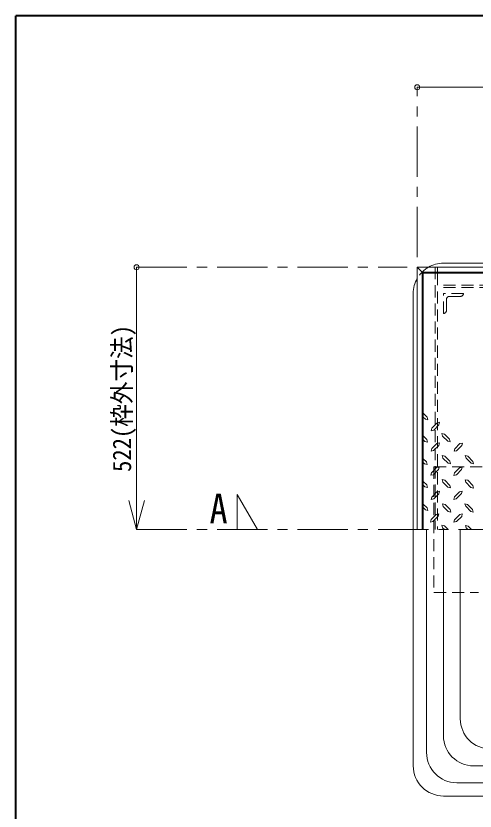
# Model space of a CAD drawing. Units: millimetres at full size, sheet at 1:10; details may follow other scales. Extents: x -2093 to 1957, y -1401 to 1409.
# Drawn here: x -2093 to -1636, y 618 to 1409 of the extents above; entities that cross this region are included whole.
import ezdxf
from ezdxf.enums import TextEntityAlignment as Align

# ---------------------------------------------------------------- set-up
doc = ezdxf.new("R2010")
doc.units = ezdxf.units.MM
doc.header["$LTSCALE"] = 10
doc.header["$PDMODE"] = 32
doc.header["$PDSIZE"] = 5
doc.linetypes.add('CHAIN1', pattern=[8, 5, -1, 1, -1])
doc.linetypes.add('DASHED1', pattern=[1.8, 1.2, -0.6])
doc.layers.add('0-0_ﾚｲﾔ1', color=4, linetype='Continuous', lineweight=9)
doc.styles.add('ＭＳ ゴシック', font='')
doc.styles.get('ＭＳ ゴシック').set_extended_font_data('MS Gothic')

msp = doc.modelspace()

# ---------------------------------------------------------------- linework, layer by layer
at = {"layer": '0-0_ﾚｲﾔ1', "color": 1, "lineweight": 40}
for p in [(-2092.76, -1400.68), (1957.24, 1409.32)]:
    msp.add_line(p, (-2092.76, 1409.32), dxfattribs=at)
at = {"layer": '0-0_ﾚｲﾔ1', "linetype": 'CHAIN1'}
for p, q in [((-1693.76, 1169.32), (-1693.76, 1338.32)), ((-1972.76, 1159.32), (-1703.76, 1159.32)), ((-1972.76, 898.32), (-467.76, 898.32))]:
    msp.add_line(p, q, dxfattribs=at)
at = {"layer": '0-0_ﾚｲﾔ1'}
for p, q in [((-771.76, 1338.32), (-1693.76, 1338.32)), ((-797.76, 1163.32), (-1667.76, 1163.32)), ((-1972.76, 898.32), (-1972.76, 1159.32)), ((-1697.76, 898.32), (-1697.76, 1133.32)), ((-1683.86, 1010.18), (-1687.76, 1014.23)), ((-1685.71, 1008.25), (-1687.76, 1010.3)), ((-1685.71, 1008.25), (-1683.14, 1007.61)), ((-1683.86, 1010.18), (-1683.14, 1007.61)), ((-1674.3, 1004.31), (-1671.73, 1005.04)), ((-1672.37, 1002.46), (-1671.73, 1005.04)), ((-1674.3, 1004.31), (-1679.28, 999.25)), ((-1672.37, 1002.46), (-1677.43, 997.4)), ((-1684.26, 987.92), (-1687.76, 991.56)), ((-1669.32, 993.95), (-1666.75, 993.22)), ((-1668.59, 991.38), (-1669.32, 993.95)), ((-1663.53, 986.31), (-1668.59, 991.38)), ((-1661.68, 988.24), (-1666.75, 993.22)), ((-1686.11, 985.99), (-1687.76, 987.64)), ((-1686.11, 985.99), (-1683.54, 985.35)), ((-1684.26, 987.92), (-1683.54, 985.35)), ((-1674.38, 983.9), (-1679.44, 978.84)), ((-1674.38, 983.9), (-1671.81, 984.54)), ((-1672.45, 982.05), (-1671.81, 984.54)), ((-1663.53, 986.31), (-1660.96, 985.67)), ((-1661.68, 988.24), (-1660.96, 985.67)), ((-1651.48, 983.82), (-1656.54, 978.76)), ((-1651.48, 983.82), (-1648.91, 984.46)), ((-1649.55, 981.97), (-1648.91, 984.46)), ((-1684.59, 965.66), (-1687.76, 968.84)), ((-1684.59, 965.66), (-1683.94, 963.09)), ((-1668.92, 972.01), (-1666.34, 971.37)), ((-1668.19, 969.52), (-1668.92, 972.01)), ((-1663.13, 964.38), (-1668.19, 969.52)), ((-1661.28, 966.3), (-1666.34, 971.37)), ((-1661.28, 966.3), (-1660.64, 963.73)), ((-1646.01, 971.93), (-1643.44, 971.29)), ((-1645.29, 969.44), (-1646.01, 971.93)), ((-1640.23, 964.29), (-1645.29, 969.44)), ((-1638.38, 966.22), (-1643.44, 971.29)), ((-1638.38, 966.22), (-1637.74, 963.65)), ((-1686.51, 963.73), (-1687.76, 964.98)), ((-1686.51, 963.73), (-1683.94, 963.09)), ((-1674.54, 959.96), (-1679.6, 954.89)), ((-1674.54, 959.96), (-1671.97, 960.6)), ((-1672.61, 958.11), (-1671.97, 960.6)), ((-1663.13, 964.38), (-1660.64, 963.73)), ((-1651.64, 959.88), (-1656.7, 954.81)), ((-1651.64, 959.88), (-1649.07, 960.52)), ((-1649.71, 958.03), (-1649.07, 960.52)), ((-1640.23, 964.29), (-1637.74, 963.65)), ((-1684.34, 942.84), (-1687.76, 946.25)), ((-1686.19, 940.91), (-1687.76, 942.48)), ((-1684.34, 942.84), (-1683.62, 940.27)), ((-1669.08, 948.06), (-1666.51, 947.42)), ((-1668.35, 945.57), (-1669.08, 948.06)), ((-1663.29, 940.43), (-1668.35, 945.57)), ((-1661.44, 942.36), (-1666.51, 947.42)), ((-1661.44, 942.36), (-1660.8, 939.79)), ((-1646.18, 947.98), (-1643.6, 947.34)), ((-1645.45, 945.49), (-1646.18, 947.98)), ((-1640.39, 940.35), (-1645.45, 945.49)), ((-1638.54, 942.28), (-1643.6, 947.34)), ((-1638.54, 942.28), (-1637.9, 939.71)), ((-1686.19, 940.91), (-1683.62, 940.27)), ((-1674.22, 935.77), (-1679.28, 930.71)), ((-1674.22, 935.77), (-1671.65, 936.41)), ((-1672.29, 933.92), (-1671.65, 936.41)), ((-1663.29, 940.43), (-1660.8, 939.79)), ((-1651.8, 935.93), (-1656.86, 930.87)), ((-1651.8, 935.93), (-1649.23, 936.57)), ((-1649.87, 934.08), (-1649.23, 936.57)), ((-1640.39, 940.35), (-1637.9, 939.71)), ((-1972.76, 898.32), (-1980.52, 927.3)), ((-1972.76, 898.32), (-1965, 927.3)), ((-1683.86, 919.86), (-1687.76, 923.75)), ((-1685.71, 917.93), (-1687.76, 920.27)), ((-1685.71, 917.93), (-1683.14, 917.29)), ((-1683.86, 919.86), (-1683.14, 917.29)), ((-1668.76, 923.88), (-1666.18, 923.23)), ((-1668.03, 921.38), (-1668.76, 923.88)), ((-1662.97, 916.24), (-1668.03, 921.38)), ((-1661.12, 918.17), (-1666.18, 923.23)), ((-1661.12, 918.17), (-1660.48, 915.6)), ((-1646.34, 924.04), (-1643.76, 923.39)), ((-1645.61, 921.54), (-1646.34, 924.04)), ((-1640.55, 916.4), (-1645.61, 921.54)), ((-1638.7, 918.33), (-1643.76, 923.39)), ((-1638.7, 918.33), (-1638.06, 915.76)), ((-1675.02, 913.43), (-1680.09, 908.37)), ((-1675.02, 913.43), (-1672.45, 914.07)), ((-1673.09, 911.58), (-1672.45, 914.07)), ((-1662.97, 916.24), (-1660.48, 915.6)), ((-1651.56, 913.27), (-1656.62, 908.21)), ((-1651.56, 913.27), (-1648.99, 913.91)), ((-1649.63, 911.42), (-1648.99, 913.91)), ((-1640.55, 916.4), (-1638.06, 915.76)), ((-1669.32, 902.66), (-1666.75, 901.94)), ((-1668.59, 900.09), (-1669.32, 902.66)), ((-1663.13, 898.32), (-1666.75, 901.94)), ((-1645.85, 902.5), (-1643.28, 901.86)), ((-1645.21, 900.01), (-1645.85, 902.5)), ((-1639.88, 898.32), (-1643.28, 901.86)), ((-1684.55, 676.53), (-1684.55, 898.32)), ((-1666.83, 898.32), (-1668.59, 900.09)), ((-1650.97, 710.11), (-1650.97, 898.32)), ((-1643.52, 898.32), (-1645.21, 900.01)), ((-810.97, 646.53), (-1654.55, 646.53))]:
    msp.add_line(p, q, dxfattribs=at)
at = {"layer": '0-0_ﾚｲﾔ1', "color": 7, "lineweight": 18}
for p, q in [((-1693.76, 1159.32), (-1687.76, 1153.32)), ((-771.76, 1159.32), (-1693.76, 1159.32)), ((-1693.76, 898.32), (-1693.76, 1159.32)), ((-776.76, 1154.32), (-1688.76, 1154.32)), ((-1688.76, 1154.32), (-1688.76, 898.32)), ((-1673.76, 1154.32), (-1673.76, 1153.32)), ((-1697.76, 898.32), (-1697.76, 663.32)), ((-797.76, 633.32), (-1667.76, 633.32))]:
    msp.add_line(p, q, dxfattribs=at)
at = {"layer": '0-0_ﾚｲﾔ1', "linetype": 'DASHED1'}
for p, q in [((-1676.06, 1159.32), (-1676.06, 898.32)), ((-1673.76, 1159.32), (-1673.76, 1154.32)), ((-1673.76, 1153.32), (-1673.76, 898.32)), ((-791.76, 1141.62), (-1673.76, 1141.62)), ((-791.76, 1139.32), (-1673.76, 1139.32)), ((-1677.14, 960.82), (-1617.14, 960.82))]:
    msp.add_line(p, q, dxfattribs=at)
at = {"layer": '0-0_ﾚｲﾔ1', "color": 5, "lineweight": 25}
for p in [(-777.76, 1153.32), (-1687.76, 898.32)]:
    msp.add_line(p, (-1687.76, 1153.32), dxfattribs=at)
at = {"layer": '0-0_ﾚｲﾔ1', "color": 7, "linetype": 'DASHED1', "lineweight": 18}
for p, q in [((-1647.76, 1133.32), (-1667.76, 1133.32)), ((-1667.76, 1113.32), (-1667.76, 1133.32)), ((-1664.76, 1127.32), (-1664.76, 1116.32)), ((-1650.76, 1130.32), (-1661.76, 1130.32))]:
    msp.add_line(p, q, dxfattribs=at)
at = {"layer": '0-0_ﾚｲﾔ1', "color": 3, "lineweight": 18}
for p, q in [((-1667.76, 693.32), (-1667.76, 898.32)), ((-827.76, 663.32), (-1637.76, 663.32))]:
    msp.add_line(p, q, dxfattribs=at)
at = {"layer": '0-0_ﾚｲﾔ1'}
for points in [[(-1677.43, 997.4), (-1680.01, 996.68), (-1679.28, 999.25)], [(-1672.45, 982.05), (-1677.59, 976.91), (-1680.09, 976.27), (-1679.44, 978.84)], [(-1649.55, 981.97), (-1654.69, 976.83), (-1657.18, 976.19), (-1656.54, 978.76)], [(-1672.61, 958.11), (-1677.76, 952.96), (-1680.25, 952.32), (-1679.6, 954.89)], [(-1649.71, 958.03), (-1654.85, 952.88), (-1657.34, 952.24), (-1656.7, 954.81)], [(-1672.29, 933.92), (-1677.43, 928.78), (-1679.93, 928.13), (-1679.28, 930.71)], [(-1649.87, 934.08), (-1655.01, 928.94), (-1657.51, 928.29), (-1656.86, 930.87)], [(-1673.09, 911.58), (-1678.24, 906.44), (-1680.73, 905.79), (-1680.09, 908.37)], [(-1649.63, 911.42), (-1654.77, 906.28), (-1657.26, 905.63), (-1656.62, 908.21)]]:
    msp.add_lwpolyline(points, dxfattribs=at)
at = {"layer": '0-0_ﾚｲﾔ1', "linetype": 'DASHED1'}
msp.add_lwpolyline([(-1677.14, 960.82), (-1677.14, 835.82), (-1632.76, 835.82)], dxfattribs=at)
at = {"layer": '0-0_ﾚｲﾔ1', "linetype": 'CHAIN1'}
msp.add_lwpolyline([(-1852.76, 898.32), (-1872.76, 933.32), (-1872.76, 898.32)], dxfattribs=at)
at = {"layer": '0-0_ﾚｲﾔ1'}
for centre, start, end in [((-1667.76, 1133.32), 90, 119.92643), ((-1667.76, 1133.32), 150.07357, 180), ((-1620.97, 710.11), 180, 270), ((-1654.55, 676.53), 180, 270)]:
    msp.add_arc(centre, 30, start, end, dxfattribs=at)
at = {"layer": '0-0_ﾚｲﾔ1', "linetype": 'DASHED1'}
msp.add_arc((-1667.76, 1133.32), 30, 119.92643, 150.07357, dxfattribs=at)
at = {"layer": '0-0_ﾚｲﾔ1', "color": 7, "linetype": 'DASHED1', "lineweight": 18}
for centre, start, end in [((-1650.76, 1133.32), 270, 0), ((-1661.76, 1127.32), 90, 180), ((-1667.76, 1116.32), 270, 0)]:
    msp.add_arc(centre, 3, start, end, dxfattribs=at)
at = {"layer": '0-0_ﾚｲﾔ1', "color": 3, "lineweight": 18}
msp.add_arc((-1637.76, 693.32), 30, 180, 270, dxfattribs=at)
at = {"layer": '0-0_ﾚｲﾔ1', "color": 7, "lineweight": 18}
msp.add_arc((-1667.76, 663.32), 30, 180, 270, dxfattribs=at)
at = {"layer": '0-0_ﾚｲﾔ1', "color": 1}
for p in [(-1693.76, 1338.32), (-1972.76, 1159.32)]:
    msp.add_point(p, dxfattribs=at)

# ---------------------------------------------------------------- texts
at = {"layer": '0-0_ﾚｲﾔ1', "color": 7, "style": 'ＭＳ ゴシック', "width": 0.9}
msp.add_text('522(枠外寸法)', height=18.33, rotation=90, dxfattribs=at).set_placement((-1972.76, 955.7), align=Align.BOTTOM_LEFT)
msp.add_text('A', height=29.33, dxfattribs=at).set_placement((-1900.26, 895.82), align=Align.BOTTOM_LEFT)

doc.saveas('drawing.dxf')
